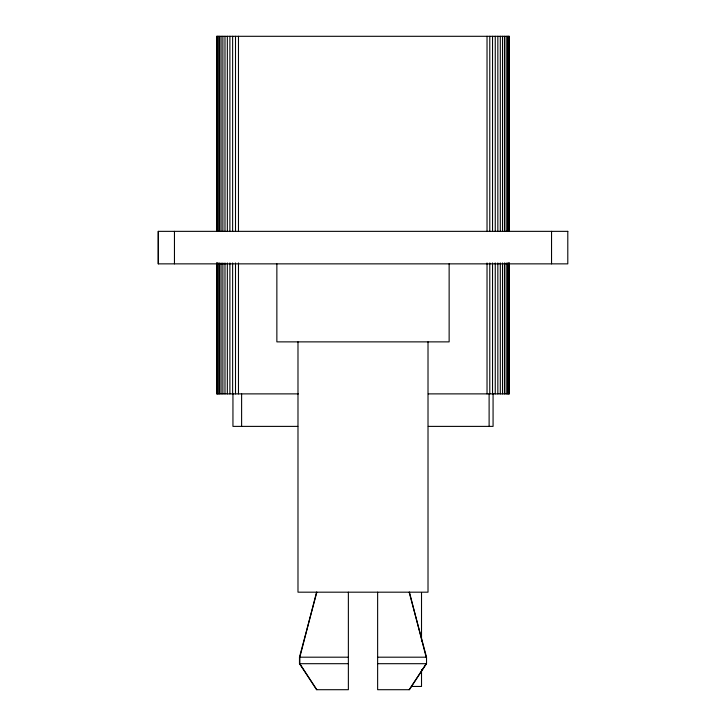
<?xml version="1.0" encoding="UTF-8"?>
<svg xmlns="http://www.w3.org/2000/svg" width="726" height="726" viewBox="0 0 726 726"><rect width="100%" height="100%" fill="white"/><g stroke="black" fill="none" stroke-linecap="round" stroke-linejoin="round"><path stroke-width="1.09" d="M348.371 592.18L348.371 689.7L316.572 689.7L299.847 663.691L299.847 657.193L316.572 592.18M316.845 592.18L299.475 657.193L299.475 663.691L316.845 689.7M409.155 592.18L426.525 657.193L426.525 663.691L409.155 689.7M426.153 663.691L409.428 689.7L377.629 689.7L377.629 592.18M298.404 393.882L216.72 393.882L216.72 262.948M428.304 393.882L509.28 393.882L509.28 262.948M297.814 426.389L232.946 426.389L232.946 393.882M428.313 426.389L493.072 426.389L493.072 393.882M299.847 657.193L348.371 657.193M377.629 657.193L426.525 657.193M299.847 663.691L348.371 663.691M377.629 663.691L426.525 663.691M411.76 686.451L421.516 686.451L421.516 669.49M409.428 592.18L426.153 657.193M551.542 231.349L551.542 263.856M509.28 231.349L509.28 36.3L216.72 36.3L216.72 231.349M509.08 36.3L509.08 231.349M509.08 262.948L509.08 393.882M508.49 36.3L508.49 231.349M508.49 262.948L508.49 393.882M507.51 36.3L507.51 231.349M507.51 262.948L507.51 393.882M506.176 36.3L506.176 231.349M506.176 262.948L506.176 393.882M504.497 36.3L504.497 231.349M504.497 262.948L504.497 393.882M502.528 36.3L502.528 231.349M502.528 262.948L502.528 393.882M500.296 36.3L500.296 231.349M500.296 262.948L500.296 393.882M497.845 36.3L497.845 231.349M497.845 262.948L497.845 393.882M495.25 36.3L495.25 231.349M495.25 262.948L495.25 393.882M492.537 36.3L492.537 231.349M492.537 262.948L492.537 393.882M489.778 36.3L489.778 231.349M489.778 262.948L489.778 393.882M489.115 393.882L489.115 426.389M487.028 36.3L487.028 231.349M487.028 262.948L487.028 393.882M449.14 263.856L449.14 341.873L276.86 341.873L276.86 263.856M428.013 341.873L428.013 592.18L297.987 592.18L297.987 341.873M421.516 592.597L421.516 641.221M241.613 393.882L241.613 426.389M238.473 36.3L238.473 231.349M238.473 262.948L238.473 393.882M235.505 36.3L235.505 231.349M235.505 262.948L235.505 393.882M232.629 36.3L232.629 231.349M232.629 262.948L232.629 393.882M229.897 36.3L229.897 231.349M229.897 262.948L229.897 393.882M227.338 36.3L227.338 231.349M227.338 262.948L227.338 393.882M224.987 36.3L224.987 231.349M224.987 262.948L224.987 393.882M222.891 36.3L222.891 231.349M222.891 262.948L222.891 393.882M221.058 36.3L221.058 231.349M221.058 262.948L221.058 393.882M219.524 36.3L219.524 231.349M219.524 262.948L219.524 393.882M218.308 36.3L218.308 231.349M218.308 262.948L218.308 393.882M217.428 36.3L217.428 231.349M217.428 262.948L217.428 393.882M216.892 36.3L216.892 231.349M216.892 262.948L216.892 393.882M174.458 231.349L174.458 263.856M158.341 231.349L158.341 263.856M567.796 231.349L158.204 231.349L158.204 263.856L567.796 263.856L567.796 231.349"/></g></svg>
